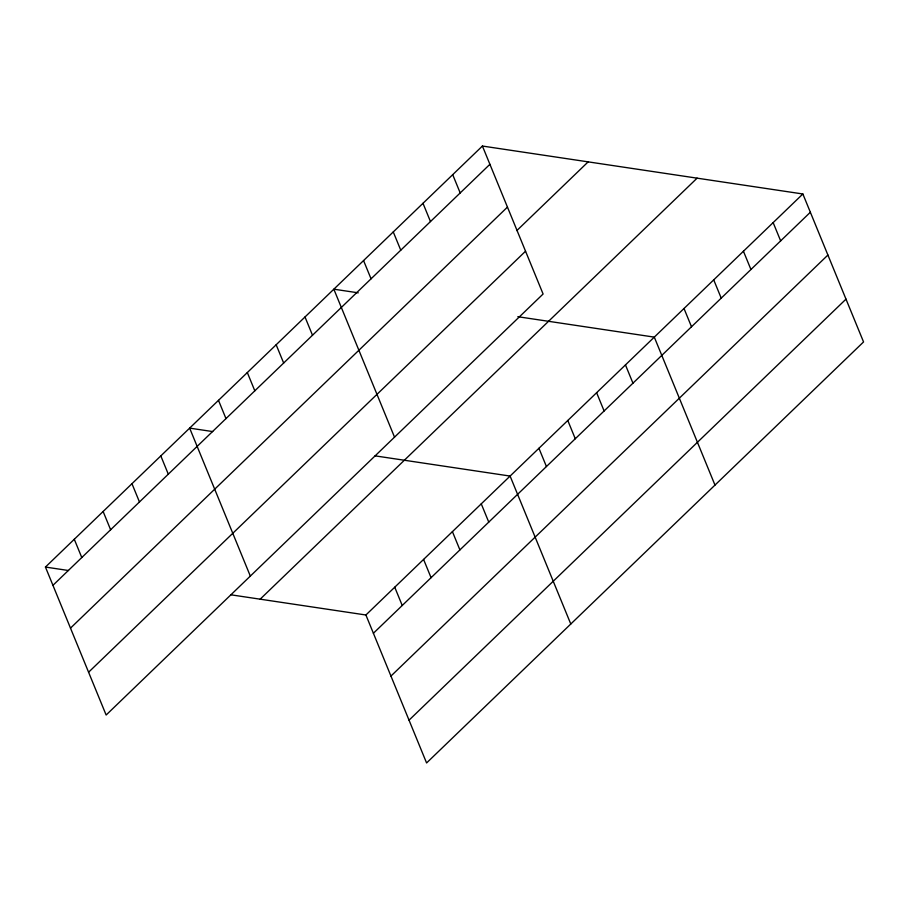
<?xml version="1.0" encoding="UTF-8"?>
<svg xmlns="http://www.w3.org/2000/svg" width="909" height="909" viewBox="0 0 909 909"><rect width="100%" height="100%" fill="white"/><g stroke="black" fill="none" stroke-linecap="round" stroke-linejoin="round"><path stroke-width="1.36" d="M482.418 146.042L543.093 294.005L106.137 715.019L45.45 567.057L482.418 146.042L802.863 193.981L863.55 341.943L426.582 762.958L365.907 614.995L230.818 594.793M52.938 585.328L489.906 164.302M70.493 628.13L507.461 207.104M516.846 230.568L588.168 161.859M88.582 672.228L525.55 251.202M260.156 599.179L697.112 178.153M365.907 614.995L802.863 193.981M373.394 633.266L810.362 212.24M390.95 676.069L827.906 255.043M409.039 720.167L845.995 299.141M358.248 292.834L333.842 289.187L394.529 437.149M517.823 316.707L654.298 337.125L714.985 485.088M212.695 431.57L189.651 428.128L250.327 576.09M375.019 455.852L510.097 476.066L570.784 624.029M45.45 567.057L68.493 570.511M773.15 222.603L780.649 240.874M743.437 251.236L750.936 269.507M713.724 279.87L721.212 298.129M684.011 308.492L691.499 326.763M625.46 364.907L632.948 383.178M596.622 392.699L604.11 410.97M567.784 420.481L575.272 438.752M452.705 174.664L460.193 192.935M538.935 448.273L546.434 466.544M422.992 203.298L430.48 221.569M393.267 231.931L400.767 250.191M481.259 503.847L488.758 522.118M363.555 260.553L371.054 278.824M452.421 531.64L459.909 549.9M423.583 559.421L431.071 577.692M305.004 316.968L312.503 335.239M394.745 587.214L402.233 605.474M276.166 344.761L283.665 363.032M247.328 372.554L254.815 390.813M218.49 400.335L225.977 418.606M160.813 455.909L168.301 474.18M131.964 483.702L139.463 501.961M103.126 511.483L110.625 529.754M74.288 539.276L81.787 557.547"/></g></svg>
